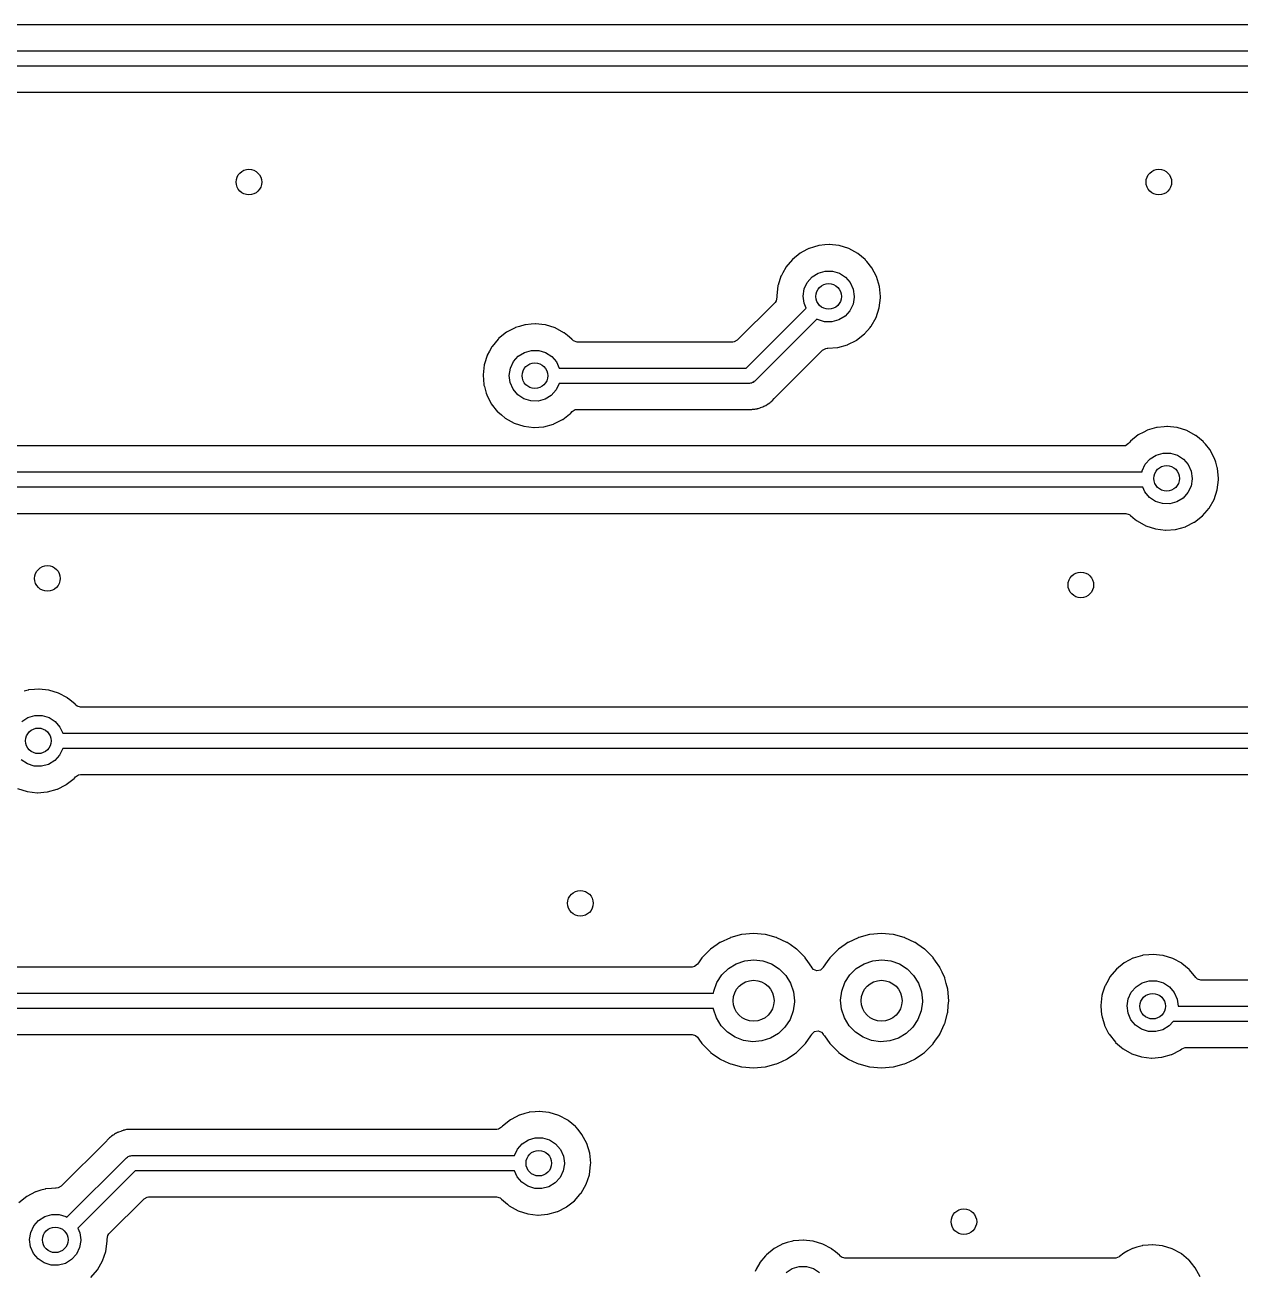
# Model space of a CAD drawing. Extents: x 123 to 292, y -246 to -33.
# Drawn here: x 209.49 to 233.23, y -83.77 to -59.41 of the extents above; entities that cross this region are included whole.
import ezdxf

# ---------------------------------------------------------------- set-up
doc = ezdxf.new("R2010")
doc.units = 0
doc.layers.add('BLACK', color=7, linetype='CONTINUOUS')

msp = doc.modelspace()

# ---------------------------------------------------------------- linework, layer by layer
at = {"layer": 'BLACK', "linetype": 'CONTINUOUS'}
for p, q in [((247.976, -59.4125), (186.118, -59.4125)), ((179.8, -59.921), (248.366, -59.921)), ((248.408, -60.221), (179.801, -60.221)), ((180.146, -60.7295), (236.697, -60.7295)), ((224.772, -63.8032), (224.642, -63.8712)), ((224.811, -63.7825), (224.772, -63.8032)), ((224.817, -63.7796), (224.811, -63.7825)), ((224.811, -63.7825), (224.811, -63.7825)), ((224.901, -63.7547), (224.817, -63.7796)), ((225.001, -63.7255), (224.901, -63.7547)), ((225.007, -63.7238), (225.001, -63.7255)), ((225.001, -63.7255), (225.001, -63.7255)), ((225.013, -63.7232), (225.007, -63.7238)), ((225.121, -63.7134), (225.013, -63.7232)), ((225.013, -63.7232), (225.013, -63.7232)), ((225.203, -63.7058), (225.121, -63.7134)), ((225.21, -63.7065), (225.203, -63.7058)), ((225.394, -63.7259), (225.21, -63.7065)), ((225.21, -63.7065), (225.21, -63.7065)), ((225.4, -63.7265), (225.394, -63.7259)), ((225.394, -63.7259), (225.394, -63.7259)), ((225.589, -63.785), (225.4, -63.7265)), ((225.763, -63.8791), (225.589, -63.785)), ((224.487, -63.9952), (224.36, -64.1467)), ((224.642, -63.8712), (224.487, -63.9952)), ((225.768, -63.883), (225.763, -63.8791)), ((225.909, -63.9999), (225.768, -63.883)), ((225.768, -63.883), (225.768, -63.883)), ((225.915, -64.0051), (225.909, -63.9999)), ((225.919, -64.0099), (225.915, -64.0051)), ((225.943, -64.0394), (225.919, -64.0099)), ((225.919, -64.0099), (225.919, -64.0099)), ((226.04, -64.1584), (225.943, -64.0394)), ((224.298, -64.2591), (224.265, -64.32)), ((224.357, -64.1521), (224.298, -64.2591)), ((224.36, -64.1467), (224.357, -64.1521)), ((224.357, -64.1521), (224.357, -64.1521)), ((224.872, -64.3384), (224.992, -64.2628)), ((224.992, -64.2628), (225.129, -64.2238)), ((225.129, -64.2238), (225.27, -64.2247)), ((225.27, -64.2247), (225.406, -64.2653)), ((225.406, -64.2653), (225.525, -64.3424)), ((226.133, -64.333), (226.04, -64.1584)), ((224.205, -64.5085), (224.183, -64.7051)), ((224.209, -64.4963), (224.205, -64.5085)), ((224.263, -64.3259), (224.209, -64.4963)), ((224.265, -64.32), (224.263, -64.3259)), ((224.263, -64.3259), (224.263, -64.3259)), ((224.718, -64.573), (224.778, -64.4447)), ((224.778, -64.4447), (224.872, -64.3384)), ((225.525, -64.3424), (225.618, -64.4498)), ((225.618, -64.4498), (225.676, -64.5789)), ((226.19, -64.5224), (226.133, -64.333)), ((226.21, -64.7192), (226.19, -64.5224)), ((224.186, -64.7355), (224.171, -64.805)), ((224.183, -64.7051), (224.185, -64.7277)), ((224.185, -64.7277), (224.186, -64.7355)), ((224.696, -64.7131), (224.718, -64.573)), ((224.715, -64.8537), (224.696, -64.7131)), ((225.696, -64.7314), (225.673, -64.8712)), ((225.676, -64.5789), (225.696, -64.7192)), ((225.696, -64.7192), (225.696, -64.7314)), ((226.185, -64.9437), (226.209, -64.7475)), ((226.209, -64.7475), (226.21, -64.7277)), ((226.21, -64.7227), (226.21, -64.7192)), ((226.21, -64.7277), (226.21, -64.7227)), ((226.21, -64.7227), (226.21, -64.7227)), ((224.149, -64.8351), (223.411, -65.5732)), ((223.585, -66.1186), (224.756, -64.9474)), ((224.171, -64.805), (224.149, -64.8351)), ((224.756, -64.9474), (224.715, -64.8537)), ((225.611, -64.9988), (225.516, -65.1039)), ((225.673, -64.8712), (225.611, -64.9988)), ((226.122, -65.1314), (226.185, -64.9437)), ((219.26, -65.2749), (219.155, -65.3058)), ((219.266, -65.2732), (219.26, -65.2749)), ((219.26, -65.2749), (219.26, -65.2749)), ((219.272, -65.2726), (219.266, -65.2732)), ((219.381, -65.2628), (219.272, -65.2726)), ((219.272, -65.2726), (219.272, -65.2726)), ((219.463, -65.2552), (219.381, -65.2628)), ((219.469, -65.2559), (219.463, -65.2552)), ((219.654, -65.2753), (219.469, -65.2559)), ((219.469, -65.2559), (219.469, -65.2559)), ((219.66, -65.2759), (219.654, -65.2753)), ((219.654, -65.2753), (219.654, -65.2753)), ((219.849, -65.3344), (219.66, -65.2759)), ((224.967, -65.1609), (223.753, -66.3747)), ((224.981, -65.1705), (224.967, -65.1609)), ((225.116, -65.2128), (224.981, -65.1705)), ((225.258, -65.2154), (225.116, -65.2128)), ((225.395, -65.1781), (225.258, -65.2154)), ((225.516, -65.1039), (225.395, -65.1781)), ((226.024, -65.3033), (226.122, -65.1314)), ((218.901, -65.4206), (218.747, -65.5446)), ((219.02, -65.3586), (218.901, -65.4206)), ((219.071, -65.3319), (219.02, -65.3586)), ((219.076, -65.329), (219.071, -65.3319)), ((219.071, -65.3319), (219.071, -65.3319)), ((219.155, -65.3058), (219.076, -65.329)), ((220.023, -65.4285), (219.849, -65.3344)), ((220.027, -65.4324), (220.023, -65.4285)), ((220.092, -65.4855), (220.027, -65.4324)), ((220.027, -65.4324), (220.027, -65.4324)), ((220.175, -65.5545), (220.092, -65.4855)), ((225.739, -65.5748), (225.895, -65.4531)), ((225.895, -65.4531), (226.004, -65.3271)), ((226.004, -65.3271), (226.02, -65.308)), ((226.02, -65.308), (226.024, -65.3033)), ((226.02, -65.308), (226.02, -65.308)), ((218.617, -65.7015), (218.569, -65.7893)), ((218.62, -65.6961), (218.617, -65.7015)), ((218.617, -65.7015), (218.617, -65.7015)), ((218.739, -65.5545), (218.62, -65.6961)), ((218.743, -65.5493), (218.739, -65.5545)), ((218.747, -65.5446), (218.743, -65.5493)), ((220.179, -65.5593), (220.175, -65.5545)), ((220.183, -65.5637), (220.179, -65.5593)), ((220.179, -65.5593), (220.179, -65.5593)), ((220.212, -65.5901), (220.183, -65.5637)), ((220.28, -65.6101), (220.212, -65.5901)), ((223.322, -65.6101), (220.28, -65.6101)), ((223.349, -65.6072), (223.322, -65.6101)), ((223.411, -65.5732), (223.349, -65.6072)), ((225.078, -65.7685), (225.141, -65.7345)), ((225.141, -65.7345), (225.17, -65.7317)), ((225.17, -65.7317), (225.175, -65.7324)), ((225.175, -65.7324), (225.181, -65.7319)), ((225.181, -65.7319), (225.366, -65.7177)), ((225.181, -65.7319), (225.181, -65.7319)), ((225.366, -65.7177), (225.372, -65.7172)), ((225.366, -65.7177), (225.366, -65.7177)), ((225.372, -65.7172), (225.563, -65.664)), ((225.563, -65.664), (225.568, -65.6612)), ((225.568, -65.6612), (225.734, -65.5776)), ((225.568, -65.6612), (225.568, -65.6612)), ((225.734, -65.5776), (225.739, -65.5748)), ((225.734, -65.5776), (225.734, -65.5776)), ((218.523, -65.8753), (218.471, -66.0397)), ((218.525, -65.8694), (218.523, -65.8753)), ((218.523, -65.8753), (218.523, -65.8753)), ((218.569, -65.7893), (218.525, -65.8694)), ((218.978, -66.1224), (219.038, -65.9941)), ((219.038, -65.9941), (219.132, -65.8878)), ((219.132, -65.8878), (219.252, -65.8122)), ((219.252, -65.8122), (219.388, -65.7732)), ((219.388, -65.7732), (219.53, -65.7741)), ((219.53, -65.7741), (219.666, -65.8147)), ((219.666, -65.8147), (219.785, -65.8918)), ((219.785, -65.8918), (219.877, -65.9992)), ((219.877, -65.9992), (219.932, -66.1186)), ((224.139, -66.7081), (225.078, -65.7685)), ((218.465, -66.0579), (218.443, -66.2545)), ((218.471, -66.0397), (218.465, -66.0579)), ((218.956, -66.2625), (218.978, -66.1224)), ((219.932, -66.1186), (223.585, -66.1186)), ((218.443, -66.2545), (218.443, -66.2606)), ((218.443, -66.2606), (218.458, -66.4411)), ((218.458, -66.4411), (218.459, -66.4515)), ((218.459, -66.4515), (218.468, -66.4826)), ((218.468, -66.4826), (218.505, -66.612)), ((218.974, -66.4031), (218.956, -66.2625)), ((219.032, -66.5328), (218.974, -66.4031)), ((219.932, -66.4206), (219.871, -66.5482)), ((219.933, -66.4186), (219.932, -66.4206)), ((223.647, -66.4186), (219.933, -66.4186)), ((223.666, -66.4135), (223.647, -66.4186)), ((223.686, -66.4135), (223.666, -66.4135)), ((223.703, -66.4036), (223.686, -66.4135)), ((223.722, -66.3985), (223.703, -66.4036)), ((223.736, -66.3845), (223.722, -66.3985)), ((223.753, -66.3747), (223.736, -66.3845)), ((218.505, -66.612), (218.514, -66.6416)), ((218.514, -66.6416), (218.518, -66.6507)), ((218.518, -66.6507), (218.589, -66.7879)), ((219.123, -66.6413), (219.032, -66.5328)), ((219.241, -66.7199), (219.123, -66.6413)), ((219.376, -66.7622), (219.241, -66.7199)), ((219.655, -66.7275), (219.518, -66.7648)), ((219.775, -66.6533), (219.655, -66.7275)), ((219.871, -66.5482), (219.775, -66.6533)), ((224.101, -66.7524), (224.131, -66.7168)), ((224.131, -66.7168), (224.139, -66.7081)), ((218.589, -66.7879), (218.604, -66.8176)), ((218.604, -66.8176), (218.727, -66.9726)), ((218.727, -66.9726), (218.732, -66.9765)), ((218.732, -66.9765), (218.732, -66.9765)), ((218.732, -66.9765), (218.801, -67.0353)), ((219.518, -66.7648), (219.376, -66.7622)), ((220.159, -66.9978), (220.182, -66.9708)), ((220.182, -66.9708), (220.242, -66.9323)), ((220.242, -66.9323), (220.278, -66.9271)), ((220.278, -66.9271), (223.565, -66.9271)), ((223.565, -66.9271), (223.577, -66.9277)), ((223.577, -66.9277), (223.577, -66.9277)), ((223.577, -66.9277), (223.585, -66.9294)), ((223.585, -66.9294), (223.655, -66.9272)), ((223.655, -66.9272), (223.659, -66.9271)), ((223.659, -66.9271), (223.688, -66.9271)), ((223.688, -66.9271), (223.693, -66.9265)), ((223.693, -66.9265), (223.705, -66.9256)), ((223.705, -66.9256), (223.751, -66.9242)), ((223.751, -66.9242), (223.771, -66.9182)), ((223.771, -66.9182), (223.791, -66.9142)), ((223.791, -66.9142), (223.798, -66.9133)), ((223.798, -66.9133), (223.804, -66.9125)), ((223.804, -66.9125), (223.812, -66.9115)), ((223.804, -66.9125), (223.804, -66.9125)), ((223.812, -66.9115), (223.819, -66.9086)), ((223.819, -66.9086), (223.855, -66.8945)), ((223.819, -66.9086), (223.819, -66.9086)), ((223.855, -66.8945), (223.866, -66.8906)), ((223.866, -66.8906), (223.911, -66.8777)), ((223.911, -66.8777), (223.929, -66.8668)), ((223.929, -66.8668), (223.947, -66.8581)), ((223.947, -66.8581), (223.967, -66.8502)), ((223.967, -66.8502), (224.004, -66.8231)), ((224.004, -66.8231), (224.014, -66.8166)), ((224.014, -66.8166), (224.047, -66.7971)), ((224.047, -66.7971), (224.054, -66.7931)), ((224.047, -66.7971), (224.047, -66.7971)), ((224.054, -66.7931), (224.069, -66.7779)), ((224.069, -66.7779), (224.084, -66.765)), ((224.084, -66.765), (224.095, -66.7571)), ((224.095, -66.7571), (224.101, -66.7524)), ((218.801, -67.0353), (218.878, -67.1007)), ((218.878, -67.1007), (219.05, -67.1972)), ((219.05, -67.1972), (219.238, -67.2583)), ((219.632, -67.2666), (219.822, -67.2134)), ((219.822, -67.2134), (219.828, -67.2106)), ((219.828, -67.2106), (219.993, -67.127)), ((219.828, -67.2106), (219.828, -67.2106)), ((219.993, -67.127), (219.999, -67.1242)), ((219.993, -67.127), (219.993, -67.127)), ((219.999, -67.1242), (220.13, -67.0218)), ((220.13, -67.0218), (220.15, -67.0063)), ((220.15, -67.0063), (220.155, -67.0025)), ((220.155, -67.0025), (220.159, -66.9978)), ((219.238, -67.2583), (219.435, -67.2818)), ((219.435, -67.2818), (219.441, -67.2813)), ((219.441, -67.2813), (219.626, -67.2671)), ((219.441, -67.2813), (219.441, -67.2813)), ((219.626, -67.2671), (219.632, -67.2666)), ((219.626, -67.2671), (219.626, -67.2671)), ((231.246, -67.4272), (231.091, -67.5512)), ((231.356, -67.3693), (231.246, -67.4272)), ((231.415, -67.3385), (231.356, -67.3693)), ((231.421, -67.3356), (231.415, -67.3385)), ((231.415, -67.3385), (231.415, -67.3385)), ((231.508, -67.31), (231.421, -67.3356)), ((231.605, -67.2815), (231.508, -67.31)), ((231.611, -67.2798), (231.605, -67.2815)), ((231.605, -67.2815), (231.605, -67.2815)), ((231.617, -67.2792), (231.611, -67.2798)), ((231.75, -67.2671), (231.617, -67.2792)), ((231.617, -67.2792), (231.617, -67.2792)), ((231.807, -67.2618), (231.75, -67.2671)), ((231.814, -67.2625), (231.807, -67.2618)), ((231.998, -67.2819), (231.814, -67.2625)), ((231.814, -67.2625), (231.814, -67.2625)), ((232.004, -67.2825), (231.998, -67.2819)), ((231.998, -67.2819), (231.998, -67.2819)), ((232.193, -67.341), (232.004, -67.2825)), ((232.367, -67.4351), (232.193, -67.341)), ((232.372, -67.439), (232.367, -67.4351)), ((232.513, -67.5559), (232.372, -67.439)), ((232.372, -67.439), (232.372, -67.439)), ((230.956, -67.6421), (205.421, -67.6421)), ((230.994, -67.6364), (230.956, -67.6421)), ((231.053, -67.5971), (230.994, -67.6364)), ((231.073, -67.5727), (231.053, -67.5971)), ((231.091, -67.5512), (231.073, -67.5727)), ((232.519, -67.5611), (232.513, -67.5559)), ((232.523, -67.5659), (232.519, -67.5611)), ((232.559, -67.6094), (232.523, -67.5659)), ((232.523, -67.5659), (232.523, -67.5659)), ((232.644, -67.7144), (232.559, -67.6094)), ((231.382, -68.0007), (231.476, -67.8944)), ((231.476, -67.8944), (231.596, -67.8188)), ((231.596, -67.8188), (231.733, -67.7798)), ((231.733, -67.7798), (231.874, -67.7807)), ((231.874, -67.7807), (232.01, -67.8213)), ((232.01, -67.8213), (232.129, -67.8984)), ((232.129, -67.8984), (232.222, -68.0058)), ((232.737, -67.889), (232.644, -67.7144)), ((232.759, -67.9611), (232.737, -67.889)), ((205.073, -68.1506), (231.319, -68.1506)), ((231.319, -68.1506), (231.322, -68.129)), ((231.322, -68.129), (231.382, -68.0007)), ((232.222, -68.0058), (232.28, -68.1349)), ((232.28, -68.1349), (232.3, -68.2752)), ((232.79, -68.0624), (232.759, -67.9611)), ((232.794, -68.0784), (232.79, -68.0624)), ((232.814, -68.2752), (232.794, -68.0784)), ((232.277, -68.4272), (232.215, -68.5548)), ((232.3, -68.2874), (232.277, -68.4272)), ((232.3, -68.2752), (232.3, -68.2874)), ((232.789, -68.4997), (232.813, -68.3035)), ((232.813, -68.3035), (232.814, -68.286)), ((232.814, -68.2787), (232.814, -68.2752)), ((232.814, -68.286), (232.814, -68.2787)), ((232.814, -68.2787), (232.814, -68.2787)), ((231.337, -68.4506), (205.074, -68.4506)), ((231.376, -68.5394), (231.337, -68.4506)), ((231.467, -68.6479), (231.376, -68.5394)), ((231.585, -68.7265), (231.467, -68.6479)), ((232.12, -68.6599), (231.999, -68.7341)), ((232.215, -68.5548), (232.12, -68.6599)), ((232.726, -68.6874), (232.789, -68.4997)), ((231.72, -68.7688), (231.585, -68.7265)), ((231.862, -68.7714), (231.72, -68.7688)), ((231.999, -68.7341), (231.862, -68.7714)), ((232.499, -69.0091), (232.593, -68.9006)), ((232.593, -68.9006), (232.624, -68.864)), ((232.624, -68.864), (232.628, -68.8593)), ((232.624, -68.864), (232.624, -68.864)), ((232.628, -68.8593), (232.726, -68.6874)), ((205.419, -68.9591), (231.002, -68.9591)), ((231.002, -68.9591), (231.07, -68.9791)), ((231.07, -68.9791), (231.083, -68.9891)), ((231.083, -68.9891), (231.096, -68.9997)), ((231.096, -68.9997), (231.187, -69.0778)), ((231.187, -69.0778), (231.222, -69.1073)), ((231.222, -69.1073), (231.395, -69.2038)), ((232.172, -69.2172), (232.338, -69.1336)), ((232.338, -69.1336), (232.343, -69.1308)), ((232.338, -69.1336), (232.338, -69.1336)), ((232.343, -69.1308), (232.499, -69.0091)), ((231.395, -69.2038), (231.583, -69.2649)), ((231.583, -69.2649), (231.779, -69.2884)), ((231.779, -69.2884), (231.785, -69.2879)), ((231.785, -69.2879), (231.97, -69.2737)), ((231.785, -69.2879), (231.785, -69.2879)), ((231.97, -69.2737), (231.976, -69.2732)), ((231.97, -69.2737), (231.97, -69.2737)), ((231.976, -69.2732), (232.167, -69.22)), ((232.167, -69.22), (232.172, -69.2172)), ((232.172, -69.2172), (232.172, -69.2172)), ((209.557, -72.4123), (209.479, -72.4354)), ((209.563, -72.4106), (209.557, -72.4123)), ((209.557, -72.4123), (209.557, -72.4123)), ((209.569, -72.41), (209.563, -72.4106)), ((209.678, -72.4002), (209.569, -72.41)), ((209.569, -72.41), (209.569, -72.41)), ((209.76, -72.3926), (209.678, -72.4002)), ((209.766, -72.3933), (209.76, -72.3926)), ((209.951, -72.4127), (209.766, -72.3933)), ((209.766, -72.3933), (209.766, -72.3933)), ((209.957, -72.4133), (209.951, -72.4127)), ((209.951, -72.4127), (209.951, -72.4127)), ((210.146, -72.4718), (209.957, -72.4133)), ((210.32, -72.5659), (210.146, -72.4718)), ((210.325, -72.5698), (210.32, -72.5659)), ((210.366, -72.6042), (210.325, -72.5698)), ((210.325, -72.5698), (210.325, -72.5698)), ((210.472, -72.6919), (210.366, -72.6042)), ((210.476, -72.6967), (210.472, -72.6919)), ((210.48, -72.7011), (210.476, -72.6967)), ((210.476, -72.6967), (210.476, -72.6967)), ((210.509, -72.7275), (210.48, -72.7011)), ((210.577, -72.7475), (210.509, -72.7275)), ((239.039, -72.7475), (210.577, -72.7475)), ((209.429, -73.0252), (209.549, -72.9496)), ((209.549, -72.9496), (209.685, -72.9106)), ((209.685, -72.9106), (209.827, -72.9115)), ((209.827, -72.9115), (209.963, -72.9521)), ((209.963, -72.9521), (210.082, -73.0292)), ((210.082, -73.0292), (210.174, -73.1366)), ((210.174, -73.1366), (210.229, -73.256)), ((210.229, -73.256), (239.376, -73.256)), ((210.23, -73.558), (210.168, -73.6856)), ((239.357, -73.556), (210.23, -73.556)), ((210.23, -73.556), (210.23, -73.558)), ((209.538, -73.8573), (209.42, -73.7787)), ((210.073, -73.7907), (209.952, -73.8649)), ((210.168, -73.6856), (210.073, -73.7907)), ((209.673, -73.8996), (209.538, -73.8573)), ((209.815, -73.9022), (209.673, -73.8996)), ((209.952, -73.8649), (209.815, -73.9022)), ((210.125, -74.348), (210.291, -74.2644)), ((210.291, -74.2644), (210.296, -74.2616)), ((210.291, -74.2644), (210.291, -74.2644)), ((210.296, -74.2616), (210.452, -74.1399)), ((210.452, -74.1399), (210.458, -74.1335)), ((210.458, -74.1335), (210.479, -74.1082)), ((210.479, -74.1082), (210.539, -74.0697)), ((210.539, -74.0697), (210.575, -74.0645)), ((210.575, -74.0645), (235.524, -74.0645)), ((209.347, -74.3346), (209.536, -74.3957)), ((209.536, -74.3957), (209.732, -74.4192)), ((209.732, -74.4192), (209.738, -74.4187)), ((209.738, -74.4187), (209.923, -74.4045)), ((209.738, -74.4187), (209.738, -74.4187)), ((209.923, -74.4045), (209.929, -74.404)), ((209.923, -74.4045), (209.923, -74.4045)), ((209.929, -74.404), (210.12, -74.3508)), ((210.12, -74.3508), (210.125, -74.348)), ((210.125, -74.348), (210.125, -74.348)), ((223.496, -77.1939), (223.285, -77.2503)), ((223.501, -77.1925), (223.496, -77.1939)), ((223.496, -77.1939), (223.496, -77.1939)), ((223.729, -77.1725), (223.501, -77.1925)), ((223.957, -77.1925), (223.729, -77.1725)), ((223.962, -77.1939), (223.957, -77.1925)), ((224.173, -77.2503), (223.962, -77.1939)), ((223.962, -77.1939), (223.962, -77.1939)), ((225.996, -77.1939), (225.785, -77.2503)), ((226.001, -77.1925), (225.996, -77.1939)), ((225.996, -77.1939), (225.996, -77.1939)), ((226.229, -77.1725), (226.001, -77.1925)), ((226.457, -77.1925), (226.229, -77.1725)), ((226.462, -77.1939), (226.457, -77.1925)), ((226.673, -77.2503), (226.462, -77.1939)), ((226.462, -77.1939), (226.462, -77.1939)), ((223.017, -77.387), (222.889, -77.4766)), ((223.072, -77.3485), (223.017, -77.387)), ((223.077, -77.3462), (223.072, -77.3485)), ((223.275, -77.254), (223.077, -77.3462)), ((223.077, -77.3462), (223.077, -77.3462)), ((223.28, -77.2517), (223.275, -77.254)), ((223.275, -77.254), (223.275, -77.254)), ((223.285, -77.2503), (223.28, -77.2517)), ((223.285, -77.2503), (223.285, -77.2503)), ((224.178, -77.2517), (224.173, -77.2503)), ((224.173, -77.2503), (224.173, -77.2503)), ((224.183, -77.254), (224.178, -77.2517)), ((224.381, -77.3462), (224.183, -77.254)), ((224.183, -77.254), (224.183, -77.254)), ((224.386, -77.3485), (224.381, -77.3462)), ((224.381, -77.3462), (224.381, -77.3462)), ((224.441, -77.387), (224.386, -77.3485)), ((224.569, -77.4766), (224.441, -77.387)), ((225.517, -77.387), (225.389, -77.4766)), ((225.572, -77.3485), (225.517, -77.387)), ((225.577, -77.3462), (225.572, -77.3485)), ((225.775, -77.254), (225.577, -77.3462)), ((225.577, -77.3462), (225.577, -77.3462)), ((225.78, -77.2517), (225.775, -77.254)), ((225.775, -77.254), (225.775, -77.254)), ((225.785, -77.2503), (225.78, -77.2517)), ((225.785, -77.2503), (225.785, -77.2503)), ((226.678, -77.2517), (226.673, -77.2503)), ((226.673, -77.2503), (226.673, -77.2503)), ((226.683, -77.254), (226.678, -77.2517)), ((226.881, -77.3462), (226.683, -77.254)), ((226.683, -77.254), (226.683, -77.254)), ((226.886, -77.3485), (226.881, -77.3462)), ((226.881, -77.3462), (226.881, -77.3462)), ((226.941, -77.387), (226.886, -77.3485)), ((227.069, -77.4766), (226.941, -77.387)), ((222.72, -77.6462), (222.679, -77.7043)), ((222.723, -77.6417), (222.72, -77.6462)), ((222.72, -77.6462), (222.72, -77.6462)), ((222.885, -77.4798), (222.723, -77.6417)), ((222.889, -77.4766), (222.885, -77.4798)), ((222.889, -77.4766), (222.889, -77.4766)), ((223.557, -77.7047), (223.735, -77.686)), ((223.735, -77.686), (223.912, -77.7071)), ((224.573, -77.4798), (224.569, -77.4766)), ((224.569, -77.4766), (224.569, -77.4766)), ((224.735, -77.6417), (224.573, -77.4798)), ((224.738, -77.6462), (224.735, -77.6417)), ((224.789, -77.7181), (224.738, -77.6462)), ((224.738, -77.6462), (224.738, -77.6462)), ((225.22, -77.6462), (225.169, -77.7181)), ((225.223, -77.6417), (225.22, -77.6462)), ((225.22, -77.6462), (225.22, -77.6462)), ((225.385, -77.4798), (225.223, -77.6417)), ((225.389, -77.4766), (225.385, -77.4798)), ((225.389, -77.4766), (225.389, -77.4766)), ((226.057, -77.7047), (226.235, -77.686)), ((226.235, -77.686), (226.412, -77.7071)), ((227.073, -77.4798), (227.069, -77.4766)), ((227.069, -77.4766), (227.069, -77.4766)), ((227.235, -77.6417), (227.073, -77.4798)), ((227.238, -77.6462), (227.235, -77.6417)), ((227.283, -77.7099), (227.238, -77.6462)), ((227.238, -77.6462), (227.238, -77.6462)), ((231.071, -77.693), (230.972, -77.7443)), ((231.142, -77.6556), (231.071, -77.693)), ((231.148, -77.6527), (231.142, -77.6556)), ((231.142, -77.6556), (231.142, -77.6556)), ((231.234, -77.6273), (231.148, -77.6527)), ((231.331, -77.5986), (231.234, -77.6273)), ((231.337, -77.5969), (231.331, -77.5986)), ((231.331, -77.5986), (231.331, -77.5986)), ((231.344, -77.5963), (231.337, -77.5969)), ((231.452, -77.5864), (231.344, -77.5963)), ((231.344, -77.5963), (231.344, -77.5963)), ((231.534, -77.5789), (231.452, -77.5864)), ((231.54, -77.5796), (231.534, -77.5789)), ((231.725, -77.599), (231.54, -77.5796)), ((231.54, -77.5796), (231.54, -77.5796)), ((231.731, -77.5996), (231.725, -77.599)), ((231.725, -77.599), (231.725, -77.599)), ((231.92, -77.6581), (231.731, -77.5996)), ((232.094, -77.7522), (231.92, -77.6581)), ((222.527, -77.8275), (207.208, -77.8275)), ((222.575, -77.8181), (222.527, -77.8275)), ((222.63, -77.7738), (222.575, -77.8181)), ((222.651, -77.7443), (222.63, -77.7738)), ((222.679, -77.7043), (222.651, -77.7443)), ((223.109, -77.9804), (223.236, -77.8556)), ((223.236, -77.8556), (223.388, -77.7621)), ((223.388, -77.7621), (223.557, -77.7047)), ((223.912, -77.7071), (224.08, -77.767)), ((224.08, -77.767), (224.23, -77.8625)), ((224.23, -77.8625), (224.356, -77.9891)), ((224.867, -77.8293), (224.789, -77.7181)), ((224.869, -77.8342), (224.867, -77.8293)), ((224.87, -77.836), (224.869, -77.8342)), ((224.901, -77.8721), (224.87, -77.836)), ((224.967, -77.8985), (224.901, -77.8721)), ((225.037, -77.885), (224.967, -77.8985)), ((225.088, -77.836), (225.037, -77.885)), ((225.089, -77.8342), (225.088, -77.836)), ((225.091, -77.8293), (225.089, -77.8342)), ((225.169, -77.7181), (225.091, -77.8293)), ((225.609, -77.9804), (225.736, -77.8556)), ((225.736, -77.8556), (225.888, -77.7621)), ((225.888, -77.7621), (226.057, -77.7047)), ((226.412, -77.7071), (226.58, -77.767)), ((226.58, -77.767), (226.73, -77.8625)), ((226.73, -77.8625), (226.856, -77.9891)), ((227.367, -77.8293), (227.283, -77.7099)), ((227.369, -77.8342), (227.367, -77.8293)), ((227.413, -77.9291), (227.369, -77.8342)), ((227.369, -77.8342), (227.369, -77.8342)), ((227.463, -78.0368), (227.413, -77.9291)), ((230.818, -77.8683), (230.691, -78.0198)), ((230.972, -77.7443), (230.818, -77.8683)), ((232.099, -77.7561), (232.094, -77.7522)), ((232.24, -77.873), (232.099, -77.7561)), ((232.099, -77.7561), (232.099, -77.7561)), ((232.246, -77.8782), (232.24, -77.873)), ((232.25, -77.883), (232.246, -77.8782)), ((232.371, -78.0315), (232.25, -77.883)), ((232.25, -77.883), (232.25, -77.883)), ((222.951, -78.2979), (223.012, -78.1303)), ((223.012, -78.1303), (223.109, -77.9804)), ((224.356, -77.9891), (224.45, -78.1403)), ((224.45, -78.1403), (224.509, -78.3088)), ((225.451, -78.2979), (225.512, -78.1303)), ((225.512, -78.1303), (225.609, -77.9804)), ((226.856, -77.9891), (226.95, -78.1403)), ((226.95, -78.1403), (227.009, -78.3088)), ((227.465, -78.0421), (227.463, -78.0368)), ((227.494, -78.1514), (227.465, -78.0421)), ((227.465, -78.0421), (227.465, -78.0421)), ((227.523, -78.2579), (227.494, -78.1514)), ((230.629, -78.1326), (230.596, -78.1931)), ((230.688, -78.0252), (230.629, -78.1326)), ((230.691, -78.0198), (230.688, -78.0252)), ((230.688, -78.0252), (230.688, -78.0252)), ((231.203, -78.2115), (231.323, -78.1359)), ((231.323, -78.1359), (231.459, -78.0969)), ((231.459, -78.0969), (231.601, -78.0978)), ((231.601, -78.0978), (231.737, -78.1384)), ((231.737, -78.1384), (231.856, -78.2155)), ((232.372, -78.0308), (232.371, -78.0315)), ((232.403, -78.0615), (232.372, -78.0308)), ((232.471, -78.0815), (232.403, -78.0615)), ((246.84, -78.0815), (232.471, -78.0815)), ((206.945, -78.336), (222.947, -78.336)), ((222.947, -78.336), (222.951, -78.2979)), ((224.509, -78.3088), (224.529, -78.486)), ((225.429, -78.4748), (225.451, -78.2979)), ((227.009, -78.3088), (227.029, -78.486)), ((227.542, -78.486), (227.523, -78.2579)), ((230.536, -78.3816), (230.514, -78.5781)), ((230.55, -78.3377), (230.536, -78.3816)), ((230.594, -78.1989), (230.55, -78.3377)), ((230.596, -78.1931), (230.594, -78.1989)), ((230.594, -78.1989), (230.594, -78.1989)), ((231.049, -78.4461), (231.109, -78.3178)), ((231.109, -78.3178), (231.203, -78.2115)), ((231.856, -78.2155), (231.949, -78.3229)), ((231.949, -78.3229), (232.007, -78.452)), ((222.945, -78.636), (206.883, -78.636)), ((222.946, -78.6523), (222.945, -78.636)), ((223.003, -78.8216), (222.946, -78.6523)), ((224.529, -78.5083), (224.504, -78.685)), ((224.529, -78.486), (224.529, -78.5083)), ((225.446, -78.6523), (225.429, -78.4748)), ((225.503, -78.8216), (225.446, -78.6523)), ((227.029, -78.5083), (227.004, -78.685)), ((227.029, -78.486), (227.029, -78.5083)), ((227.523, -78.7141), (227.534, -78.5781)), ((227.534, -78.5781), (227.542, -78.486)), ((230.514, -78.5781), (230.515, -78.5933)), ((230.515, -78.5933), (230.53, -78.7635)), ((231.027, -78.5862), (231.049, -78.4461)), ((231.046, -78.7267), (231.027, -78.5862)), ((232.007, -78.452), (232.027, -78.59)), ((232.027, -78.59), (247.103, -78.59)), ((223.095, -78.9741), (223.003, -78.8216)), ((224.441, -78.8517), (224.342, -79.0002)), ((224.504, -78.685), (224.441, -78.8517)), ((225.595, -78.9741), (225.503, -78.8216)), ((226.941, -78.8517), (226.842, -79.0002)), ((227.004, -78.685), (226.941, -78.8517)), ((227.463, -78.9352), (227.47, -78.9091)), ((227.47, -78.9091), (227.521, -78.7194)), ((227.521, -78.7194), (227.523, -78.7141)), ((227.521, -78.7194), (227.521, -78.7194)), ((230.53, -78.7635), (230.531, -78.7752)), ((230.531, -78.7752), (230.54, -78.809)), ((230.54, -78.809), (230.583, -78.959)), ((231.103, -78.8565), (231.046, -78.7267)), ((231.194, -78.965), (231.103, -78.8565)), ((231.925, -78.89), (231.847, -78.977)), ((247.165, -78.89), (231.925, -78.89)), ((206.92, -79.1445), (222.527, -79.1445)), ((222.527, -79.1445), (222.595, -79.1645)), ((223.219, -79.1024), (223.095, -78.9741)), ((223.368, -79.2001), (223.219, -79.1024)), ((224.213, -79.1232), (224.059, -79.2145)), ((224.342, -79.0002), (224.213, -79.1232)), ((224.845, -79.1738), (224.867, -79.1427)), ((224.867, -79.1427), (224.869, -79.1378)), ((224.869, -79.1378), (224.87, -79.136)), ((224.87, -79.136), (224.921, -79.087)), ((224.921, -79.087), (224.991, -79.0735)), ((224.991, -79.0735), (225.057, -79.0999)), ((225.057, -79.0999), (225.088, -79.136)), ((225.088, -79.136), (225.089, -79.1378)), ((225.089, -79.1378), (225.091, -79.1427)), ((225.091, -79.1427), (225.113, -79.1738)), ((225.719, -79.1024), (225.595, -78.9741)), ((225.868, -79.2001), (225.719, -79.1024)), ((226.713, -79.1232), (226.559, -79.2145)), ((226.842, -79.0002), (226.713, -79.1232)), ((227.306, -79.2285), (227.367, -79.1427)), ((227.367, -79.1427), (227.369, -79.1378)), ((227.369, -79.1378), (227.461, -78.9402)), ((227.369, -79.1378), (227.369, -79.1378)), ((227.461, -78.9402), (227.463, -78.9352)), ((227.461, -78.9402), (227.461, -78.9402)), ((230.583, -78.959), (230.585, -78.9653)), ((230.585, -78.9653), (230.588, -78.9708)), ((230.588, -78.9708), (230.666, -79.1234)), ((230.666, -79.1234), (230.675, -79.1412)), ((230.675, -79.1412), (230.798, -79.2962)), ((231.312, -79.0436), (231.194, -78.965)), ((231.447, -79.0859), (231.312, -79.0436)), ((231.589, -79.0885), (231.447, -79.0859)), ((231.726, -79.0512), (231.589, -79.0885)), ((231.847, -78.977), (231.726, -79.0512)), ((222.595, -79.1645), (222.63, -79.1982)), ((222.63, -79.1982), (222.657, -79.2364)), ((222.657, -79.2364), (222.717, -79.3216)), ((222.717, -79.3216), (222.723, -79.3303)), ((222.723, -79.3303), (222.885, -79.4922)), ((223.535, -79.2622), (223.368, -79.2001)), ((223.712, -79.2858), (223.535, -79.2622)), ((223.89, -79.2697), (223.712, -79.2858)), ((224.059, -79.2145), (223.89, -79.2697)), ((224.573, -79.4922), (224.735, -79.3303)), ((224.735, -79.3303), (224.741, -79.3216)), ((224.741, -79.3216), (224.845, -79.1738)), ((225.113, -79.1738), (225.217, -79.3216)), ((225.217, -79.3216), (225.223, -79.3303)), ((225.223, -79.3303), (225.385, -79.4922)), ((226.035, -79.2622), (225.868, -79.2001)), ((226.212, -79.2858), (226.035, -79.2622)), ((226.39, -79.2697), (226.212, -79.2858)), ((226.559, -79.2145), (226.39, -79.2697)), ((227.073, -79.4922), (227.235, -79.3303)), ((227.235, -79.3303), (227.241, -79.3216)), ((227.241, -79.3216), (227.306, -79.2285)), ((230.798, -79.2962), (230.803, -79.3002)), ((230.803, -79.3002), (230.803, -79.3002)), ((230.803, -79.3002), (230.917, -79.397)), ((230.917, -79.397), (230.949, -79.4244)), ((232.099, -79.4252), (232.165, -79.399)), ((232.165, -79.399), (232.177, -79.3985)), ((232.177, -79.3985), (247.083, -79.3985)), ((222.885, -79.4922), (222.889, -79.4954)), ((222.889, -79.4954), (222.889, -79.4954)), ((222.889, -79.4954), (222.928, -79.5228)), ((222.928, -79.5228), (223.072, -79.6235)), ((223.072, -79.6235), (223.077, -79.6258)), ((223.077, -79.6258), (223.077, -79.6258)), ((223.077, -79.6258), (223.248, -79.7056)), ((224.21, -79.7056), (224.381, -79.6258)), ((224.381, -79.6258), (224.386, -79.6235)), ((224.381, -79.6258), (224.381, -79.6258)), ((224.386, -79.6235), (224.53, -79.5228)), ((224.53, -79.5228), (224.569, -79.4954)), ((224.569, -79.4954), (224.573, -79.4922)), ((224.569, -79.4954), (224.569, -79.4954)), ((225.385, -79.4922), (225.389, -79.4954)), ((225.389, -79.4954), (225.389, -79.4954)), ((225.389, -79.4954), (225.428, -79.5228)), ((225.428, -79.5228), (225.572, -79.6235)), ((225.572, -79.6235), (225.577, -79.6258)), ((225.577, -79.6258), (225.577, -79.6258)), ((225.577, -79.6258), (225.748, -79.7056)), ((226.71, -79.7056), (226.881, -79.6258)), ((226.881, -79.6258), (226.886, -79.6235)), ((226.881, -79.6258), (226.881, -79.6258)), ((226.886, -79.6235), (227.03, -79.5228)), ((227.03, -79.5228), (227.069, -79.4954)), ((227.069, -79.4954), (227.073, -79.4922)), ((227.069, -79.4954), (227.069, -79.4954)), ((230.949, -79.4244), (231.122, -79.5209)), ((231.122, -79.5209), (231.31, -79.582)), ((231.31, -79.582), (231.506, -79.6054)), ((231.506, -79.6054), (231.512, -79.605)), ((231.512, -79.605), (231.697, -79.5907)), ((231.512, -79.605), (231.512, -79.605)), ((231.697, -79.5907), (231.703, -79.5903)), ((231.697, -79.5907), (231.697, -79.5907)), ((231.703, -79.5903), (231.894, -79.5371)), ((231.894, -79.5371), (231.899, -79.5343)), ((231.899, -79.5343), (232.065, -79.4507)), ((231.899, -79.5343), (231.899, -79.5343)), ((232.065, -79.4507), (232.07, -79.4479)), ((232.065, -79.4507), (232.065, -79.4507)), ((232.07, -79.4479), (232.099, -79.4252)), ((223.248, -79.7056), (223.28, -79.7203)), ((223.28, -79.7203), (223.285, -79.7217)), ((223.285, -79.7217), (223.285, -79.7217)), ((223.285, -79.7217), (223.496, -79.7781)), ((223.496, -79.7781), (223.496, -79.7781)), ((223.496, -79.7781), (223.501, -79.7795)), ((223.501, -79.7795), (223.729, -79.7995)), ((223.729, -79.7995), (223.957, -79.7795)), ((223.957, -79.7795), (223.962, -79.7781)), ((223.962, -79.7781), (224.173, -79.7217)), ((223.962, -79.7781), (223.962, -79.7781)), ((224.173, -79.7217), (224.178, -79.7203)), ((224.173, -79.7217), (224.173, -79.7217)), ((224.178, -79.7203), (224.21, -79.7056)), ((225.748, -79.7056), (225.78, -79.7203)), ((225.78, -79.7203), (225.785, -79.7217)), ((225.785, -79.7217), (225.785, -79.7217)), ((225.785, -79.7217), (225.996, -79.7781)), ((225.996, -79.7781), (225.996, -79.7781)), ((225.996, -79.7781), (226.001, -79.7795)), ((226.001, -79.7795), (226.229, -79.7995)), ((226.229, -79.7995), (226.457, -79.7795)), ((226.457, -79.7795), (226.462, -79.7781)), ((226.462, -79.7781), (226.673, -79.7217)), ((226.462, -79.7781), (226.462, -79.7781)), ((226.673, -79.7217), (226.678, -79.7203)), ((226.673, -79.7217), (226.673, -79.7217)), ((226.678, -79.7203), (226.71, -79.7056)), ((218.977, -80.813), (218.823, -80.937)), ((219.088, -80.7552), (218.977, -80.813)), ((219.147, -80.7243), (219.088, -80.7552)), ((219.153, -80.7214), (219.147, -80.7243)), ((219.147, -80.7243), (219.147, -80.7243)), ((219.259, -80.6899), (219.153, -80.7214)), ((219.336, -80.6673), (219.259, -80.6899)), ((219.342, -80.6656), (219.336, -80.6673)), ((219.336, -80.6673), (219.336, -80.6673)), ((219.348, -80.665), (219.342, -80.6656)), ((219.463, -80.6546), (219.348, -80.665)), ((219.348, -80.665), (219.348, -80.665)), ((219.539, -80.6476), (219.463, -80.6546)), ((219.545, -80.6483), (219.539, -80.6476)), ((219.73, -80.6677), (219.545, -80.6483)), ((219.545, -80.6483), (219.545, -80.6483)), ((219.736, -80.6683), (219.73, -80.6677)), ((219.73, -80.6677), (219.73, -80.6677)), ((219.925, -80.7268), (219.736, -80.6683)), ((220.099, -80.8209), (219.925, -80.7268)), ((220.104, -80.8248), (220.099, -80.8209)), ((220.247, -80.943), (220.104, -80.8248)), ((220.104, -80.8248), (220.104, -80.8248)), ((211.225, -81.1065), (211.215, -81.113)), ((211.243, -81.0935), (211.225, -81.1065)), ((211.262, -81.0794), (211.243, -81.0935)), ((211.282, -81.0715), (211.262, -81.0794)), ((211.3, -81.0628), (211.282, -81.0715)), ((211.304, -81.0603), (211.3, -81.0628)), ((211.318, -81.0519), (211.304, -81.0603)), ((211.363, -81.039), (211.318, -81.0519)), ((211.374, -81.0351), (211.363, -81.039)), ((211.41, -81.021), (211.374, -81.0351)), ((211.417, -81.0181), (211.41, -81.021)), ((211.41, -81.021), (211.41, -81.021)), ((211.425, -81.0171), (211.417, -81.0181)), ((211.431, -81.0163), (211.425, -81.0171)), ((211.425, -81.0171), (211.425, -81.0171)), ((211.438, -81.0154), (211.431, -81.0163)), ((211.458, -81.0114), (211.438, -81.0154)), ((211.478, -81.0054), (211.458, -81.0114)), ((211.524, -81.004), (211.478, -81.0054)), ((211.536, -81.0031), (211.524, -81.004)), ((211.541, -81.0025), (211.536, -81.0031)), ((211.57, -81.0025), (211.541, -81.0025)), ((211.574, -81.0024), (211.57, -81.0025)), ((211.593, -81.0018), (211.574, -81.0024)), ((211.644, -81.0002), (211.593, -81.0018)), ((211.652, -81.0019), (211.644, -81.0002)), ((211.664, -81.0025), (211.652, -81.0019)), ((211.652, -81.0019), (211.652, -81.0019)), ((218.709, -81.0025), (211.664, -81.0025)), ((218.747, -80.9968), (218.709, -81.0025)), ((218.806, -80.9575), (218.747, -80.9968)), ((218.819, -80.9417), (218.806, -80.9575)), ((218.823, -80.937), (218.819, -80.9417)), ((220.251, -80.9469), (220.247, -80.943)), ((220.255, -80.9517), (220.251, -80.9469)), ((220.299, -81.0054), (220.255, -80.9517)), ((220.255, -80.9517), (220.255, -80.9517)), ((220.376, -81.1002), (220.299, -81.0054)), ((220.469, -81.2748), (220.376, -81.1002)), ((211.09, -81.2215), (210.201, -82.1109)), ((211.098, -81.2128), (211.09, -81.2215)), ((211.123, -81.1833), (211.098, -81.2128)), ((211.128, -81.1772), (211.123, -81.1833)), ((211.123, -81.1833), (211.123, -81.1833)), ((211.145, -81.1645), (211.128, -81.1772)), ((211.16, -81.1517), (211.145, -81.1645)), ((211.175, -81.1365), (211.16, -81.1517)), ((211.182, -81.1325), (211.175, -81.1365)), ((211.215, -81.113), (211.182, -81.1325)), ((211.182, -81.1325), (211.182, -81.1325)), ((219.114, -81.3865), (219.208, -81.2802)), ((219.208, -81.2802), (219.328, -81.2046)), ((219.328, -81.2046), (219.464, -81.1656)), ((219.464, -81.1656), (219.606, -81.1665)), ((219.606, -81.1665), (219.742, -81.2071)), ((219.742, -81.2071), (219.861, -81.2842)), ((219.861, -81.2842), (219.953, -81.3916)), ((220.526, -81.4642), (220.469, -81.2748)), ((210.313, -82.7183), (211.476, -81.5549)), ((211.476, -81.5549), (211.493, -81.5451)), ((211.493, -81.5451), (211.507, -81.5311)), ((211.507, -81.5311), (211.526, -81.526)), ((211.526, -81.526), (211.543, -81.5161)), ((211.543, -81.5161), (211.563, -81.5161)), ((211.563, -81.5161), (211.582, -81.511)), ((211.582, -81.511), (219.056, -81.511)), ((219.056, -81.511), (219.114, -81.3865)), ((219.953, -81.3916), (220.012, -81.5207)), ((220.012, -81.5207), (220.032, -81.661)), ((220.546, -81.661), (220.526, -81.4642)), ((211.644, -81.811), (210.523, -82.9317)), ((219.057, -81.811), (211.644, -81.811)), ((219.108, -81.9252), (219.057, -81.811)), ((220.009, -81.813), (219.947, -81.9406)), ((220.032, -81.6732), (220.009, -81.813)), ((220.032, -81.661), (220.032, -81.6732)), ((220.52, -81.8855), (220.545, -81.6893)), ((220.545, -81.6893), (220.546, -81.661)), ((219.199, -82.0337), (219.108, -81.9252)), ((219.317, -82.1123), (219.199, -82.0337)), ((219.852, -82.0457), (219.731, -82.1199)), ((219.947, -81.9406), (219.852, -82.0457)), ((220.36, -82.2451), (220.458, -82.0732)), ((220.458, -82.0732), (220.52, -81.8855)), ((209.529, -82.3116), (209.374, -82.4356)), ((209.613, -82.2673), (209.529, -82.3116)), ((209.698, -82.2229), (209.613, -82.2673)), ((209.704, -82.22), (209.698, -82.2229)), ((209.698, -82.2229), (209.698, -82.2229)), ((209.802, -82.191), (209.704, -82.22)), ((209.888, -82.1659), (209.802, -82.191)), ((209.894, -82.1642), (209.888, -82.1659)), ((209.888, -82.1659), (209.888, -82.1659)), ((209.9, -82.1636), (209.894, -82.1642)), ((210.008, -82.1538), (209.9, -82.1636)), ((209.9, -82.1636), (209.9, -82.1636)), ((210.09, -82.1462), (210.008, -82.1538)), ((210.097, -82.1469), (210.09, -82.1462)), ((210.099, -82.1471), (210.097, -82.1469)), ((210.097, -82.1469), (210.097, -82.1469)), ((210.102, -82.1469), (210.099, -82.1471)), ((210.103, -82.1469), (210.102, -82.1469)), ((210.139, -82.1449), (210.103, -82.1469)), ((210.103, -82.1469), (210.103, -82.1469)), ((210.201, -82.1109), (210.139, -82.1449)), ((211.818, -82.3564), (211.88, -82.3224)), ((211.88, -82.3224), (211.907, -82.3195)), ((211.907, -82.3195), (218.707, -82.3195)), ((218.707, -82.3195), (218.775, -82.3395)), ((219.452, -82.1546), (219.317, -82.1123)), ((219.594, -82.1572), (219.452, -82.1546)), ((219.731, -82.1199), (219.594, -82.1572)), ((220.231, -82.3949), (220.337, -82.2719)), ((220.337, -82.2719), (220.356, -82.2498)), ((220.356, -82.2498), (220.36, -82.2451)), ((220.356, -82.2498), (220.356, -82.2498)), ((211.132, -83.0427), (211.818, -82.3564)), ((218.775, -82.3395), (218.797, -82.358)), ((218.797, -82.358), (218.799, -82.3601)), ((218.799, -82.3601), (218.803, -82.365)), ((218.803, -82.365), (218.918, -82.463)), ((218.918, -82.463), (218.941, -82.4821)), ((218.941, -82.4821), (218.954, -82.4931)), ((218.954, -82.4931), (219.126, -82.5896)), ((219.904, -82.603), (220.07, -82.5194)), ((220.07, -82.5194), (220.075, -82.5166)), ((220.07, -82.5194), (220.07, -82.5194)), ((220.075, -82.5166), (220.231, -82.3949)), ((209.665, -82.8851), (209.759, -82.7788)), ((209.759, -82.7788), (209.879, -82.7032)), ((209.879, -82.7032), (210.016, -82.6642)), ((210.016, -82.6642), (210.157, -82.6651)), ((210.157, -82.6651), (210.293, -82.7057)), ((210.293, -82.7057), (210.313, -82.7183)), ((219.126, -82.5896), (219.315, -82.6507)), ((219.315, -82.6507), (219.511, -82.6742)), ((219.511, -82.6742), (219.517, -82.6737)), ((219.517, -82.6737), (219.702, -82.6595)), ((219.517, -82.6737), (219.517, -82.6737)), ((219.702, -82.6595), (219.708, -82.659)), ((219.702, -82.6595), (219.702, -82.6595)), ((219.708, -82.659), (219.899, -82.6058)), ((219.899, -82.6058), (219.904, -82.603)), ((219.904, -82.603), (219.904, -82.603)), ((209.583, -83.1535), (209.605, -83.0134)), ((209.605, -83.0134), (209.665, -82.8851)), ((210.523, -82.9317), (210.563, -83.0193)), ((210.563, -83.0193), (210.583, -83.1596)), ((211.109, -83.0743), (211.132, -83.0427)), ((209.602, -83.2941), (209.583, -83.1535)), ((209.659, -83.4238), (209.602, -83.2941)), ((210.583, -83.1718), (210.56, -83.3116)), ((210.583, -83.1596), (210.583, -83.1718)), ((211.072, -83.3841), (211.096, -83.1879)), ((211.095, -83.1441), (211.109, -83.0743)), ((211.097, -83.1596), (211.095, -83.1441)), ((211.096, -83.1879), (211.097, -83.1596)), ((224.24, -83.2719), (224.134, -83.3276)), ((224.303, -83.2389), (224.24, -83.2719)), ((224.309, -83.236), (224.303, -83.2389)), ((224.303, -83.2389), (224.303, -83.2389)), ((224.387, -83.2128), (224.309, -83.236)), ((224.493, -83.1819), (224.387, -83.2128)), ((224.499, -83.1802), (224.493, -83.1819)), ((224.493, -83.1819), (224.493, -83.1819)), ((224.505, -83.1796), (224.499, -83.1802)), ((224.613, -83.1698), (224.505, -83.1796)), ((224.505, -83.1796), (224.505, -83.1796)), ((224.695, -83.1622), (224.613, -83.1698)), ((224.702, -83.1629), (224.695, -83.1622)), ((224.886, -83.1823), (224.702, -83.1629)), ((224.702, -83.1629), (224.702, -83.1629)), ((224.892, -83.1829), (224.886, -83.1823)), ((224.886, -83.1823), (224.886, -83.1823)), ((225.081, -83.2414), (224.892, -83.1829)), ((225.255, -83.3355), (225.081, -83.2414)), ((231.32, -83.2736), (231.215, -83.3046)), ((231.326, -83.2719), (231.32, -83.2736)), ((231.32, -83.2736), (231.32, -83.2736)), ((231.332, -83.2713), (231.326, -83.2719)), ((231.441, -83.2615), (231.332, -83.2713)), ((231.332, -83.2713), (231.332, -83.2713)), ((231.523, -83.254), (231.441, -83.2615)), ((231.529, -83.2546), (231.523, -83.254)), ((231.714, -83.274), (231.529, -83.2546)), ((231.529, -83.2546), (231.529, -83.2546)), ((231.72, -83.2746), (231.714, -83.274)), ((231.714, -83.274), (231.714, -83.274)), ((231.909, -83.3331), (231.72, -83.2746)), ((209.75, -83.5323), (209.659, -83.4238)), ((209.868, -83.6109), (209.75, -83.5323)), ((210.403, -83.5443), (210.282, -83.6185)), ((210.498, -83.4392), (210.403, -83.5443)), ((210.56, -83.3116), (210.498, -83.4392)), ((211.009, -83.5718), (211.072, -83.3841)), ((223.96, -83.4743), (223.852, -83.6031)), ((223.975, -83.4563), (223.96, -83.4743)), ((223.979, -83.4516), (223.975, -83.4563)), ((224.134, -83.3276), (223.979, -83.4516)), ((225.26, -83.3394), (225.255, -83.3355)), ((225.328, -83.3956), (225.26, -83.3394)), ((225.26, -83.3394), (225.26, -83.3394)), ((225.407, -83.4615), (225.328, -83.3956)), ((225.411, -83.4663), (225.407, -83.4615)), ((225.415, -83.4707), (225.411, -83.4663)), ((225.411, -83.4663), (225.411, -83.4663)), ((225.444, -83.4971), (225.415, -83.4707)), ((225.513, -83.5171), (225.444, -83.4971)), ((230.795, -83.5171), (225.513, -83.5171)), ((230.809, -83.5164), (230.795, -83.5171)), ((230.874, -83.4893), (230.809, -83.5164)), ((230.88, -83.4847), (230.874, -83.4893)), ((230.961, -83.4193), (230.88, -83.4847)), ((231.045, -83.3756), (230.961, -83.4193)), ((231.131, -83.3306), (231.045, -83.3756)), ((231.137, -83.3277), (231.131, -83.3306)), ((231.131, -83.3306), (231.131, -83.3306)), ((231.215, -83.3046), (231.137, -83.3277)), ((232.083, -83.4272), (231.909, -83.3331)), ((232.088, -83.4311), (232.083, -83.4272)), ((232.23, -83.5493), (232.088, -83.4311)), ((232.088, -83.4311), (232.088, -83.4311)), ((210.003, -83.6532), (209.868, -83.6109)), ((210.145, -83.6558), (210.003, -83.6532)), ((210.282, -83.6185), (210.145, -83.6558)), ((210.782, -83.8935), (210.911, -83.7437)), ((210.911, -83.7437), (211.009, -83.5718)), ((223.782, -83.7316), (223.757, -83.7764)), ((223.849, -83.6085), (223.782, -83.7316)), ((223.852, -83.6031), (223.849, -83.6085)), ((223.849, -83.6085), (223.849, -83.6085)), ((224.364, -83.7948), (224.484, -83.7192)), ((224.484, -83.7192), (224.621, -83.6802)), ((224.621, -83.6802), (224.762, -83.6811)), ((224.762, -83.6811), (224.898, -83.7217)), ((224.898, -83.7217), (225.017, -83.7988)), ((232.235, -83.5532), (232.23, -83.5493)), ((232.239, -83.558), (232.235, -83.5532)), ((232.285, -83.6147), (232.239, -83.558)), ((232.239, -83.558), (232.239, -83.558)), ((232.36, -83.7065), (232.285, -83.6147)), ((232.453, -83.8811), (232.36, -83.7065))]:
    msp.add_line(p, q, dxfattribs=at)
at = {"layer": 'BLACK'}
for centre, radius in [((213.868, -62.484), 0.25), ((231.648, -62.484), 0.25), ((225.196, -64.7192), 0.25), ((219.456, -66.2686), 0.25), ((231.8, -68.2752), 0.25), ((209.931, -70.231), 0.25), ((230.124, -70.358), 0.25), ((209.753, -73.406), 0.25), ((220.345, -76.581), 0.25), ((223.729, -78.486), 0.4), ((226.229, -78.486), 0.4), ((231.527, -78.5923), 0.25), ((219.532, -81.661), 0.25), ((227.838, -82.804), 0.25), ((210.083, -83.1596), 0.25)]:
    msp.add_circle(centre, radius, dxfattribs=at)

doc.saveas('drawing.dxf')
